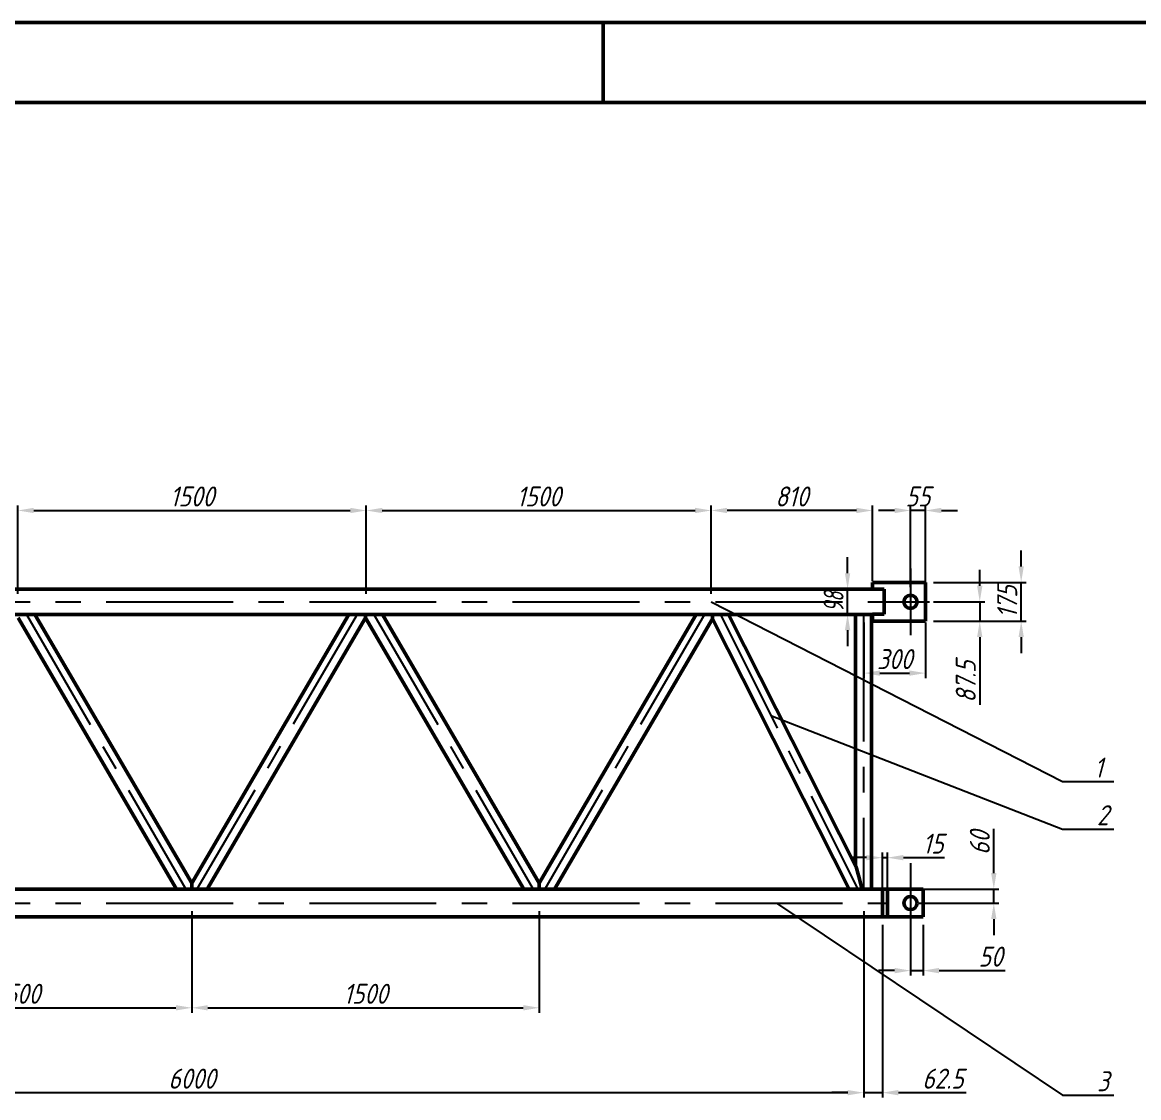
# Model space of a CAD drawing. Header units: millimetres. Extents: x 7933 to 8774, y 1335 to 1929.
# Drawn here: x 8208.6 to 8487.9, y 1659.9 to 1928.7 of the extents above; entities that cross this region are included whole.
import ezdxf
from ezdxf import colors
from ezdxf.entities.mleader import LeaderData, LeaderLine
from ezdxf.math import Vec2, Vec3

# ---------------------------------------------------------------- set-up
doc = ezdxf.new("R2010")
doc.units = ezdxf.units.MM
doc.linetypes.add('CENTER', pattern=[50.800000000000004, 31.75, -6.35, 6.35, -6.35])
for name, color, linetype, lineweight in [('中心线层', 1, 'CENTER', 25), ('总内框线', 7, 'Continuous', 50), ('标注层', 3, 'Continuous', 25), ('粗实线', 7, 'Continuous', 50)]:
    doc.layers.add(name, color=color, linetype=linetype, lineweight=lineweight)
doc.styles.add('5号字', font='gbeitc.shx', dxfattribs={"height": 5, "bigfont": 'gbcbig.shx'})
doc.styles.get("Standard").update_dxf_attribs({"font": 'txt', "bigfont": 'gbcbig.shx'})
doc.styles.add('陈杰（2）', font='gbeitc.shx', dxfattribs={"width": 0.8, "bigfont": 'gbcbig.shx'})
doc.dimstyles.new('ISO-25', dxfattribs={"dimtxt": 2.5, "dimasz": 2.5, "dimexe": 1.25, "dimexo": 0.625, "dimtad": 1, "dimtxsty": 'Standard', "dimcen": 2.5, "dimadec": 0, "dimazin": 0, "dimtfac": 1, "dimtmove": 0, "dimatfit": 3, "dimfxl": 1, "dimarcsym": 0})

# ---------------------------------------------------------------- blocks, each defined once
blk = doc.blocks.new('*D11')
at = {"layer": 'Defpoints', "color": 0, "transparency": 16777216}
for p in [(8083.023069611992, 1708.504958006736), (8419.104365854559, 1708.504958006736), (8419.104365854559, 1661.108495274067)]:
    blk.add_point(p, dxfattribs=at)
at = {"layer": '标注层', "color": 0, "lineweight": -2, "transparency": 16777216}
for p, q in [((8083.023069611992, 1706.504958006736), (8083.023069611992, 1659.858495274067)), ((8419.104365854559, 1706.504958006736), (8419.104365854559, 1659.858495274067)), ((8087.023069611992, 1661.108495274067), (8415.104365854559, 1661.108495274067))]:
    blk.add_line(p, q, dxfattribs=at)
at = {"layer": '标注层', "color": 0, "transparency": 16777216}
for points in [[(8087.023069611992, 1661.775161940734), (8087.023069611992, 1660.441828607401), (8083.023069611992, 1661.108495274067)], [(8415.104365854559, 1661.775161940734), (8415.104365854559, 1660.441828607401), (8419.104365854559, 1661.108495274067)]]:
    blk.add_solid(points, dxfattribs=at)
at = {"layer": '标注层', "color": 0, "transparency": 16777216, "insert": (8251.063717733274, 1664.608495274067), "char_height": 5, "attachment_point": 5, "style": '5号字'}
blk.add_mtext('6000', dxfattribs=at)
blk = doc.blocks.new('*D13')
at = {"layer": 'Defpoints', "color": 0, "transparency": 16777216}
for p in [(8164.131789612037, 1708.504958006736), (8251.03398961199, 1708.504958006736), (8251.03398961199, 1682.327923119447)]:
    blk.add_point(p, dxfattribs=at)
at = {"layer": '标注层', "color": 0, "lineweight": -2, "transparency": 16777216}
for p, q in [((8164.131789612037, 1706.504958006736), (8164.131789612037, 1681.077923119447)), ((8251.03398961199, 1706.504958006736), (8251.03398961199, 1681.077923119447)), ((8168.131789612037, 1682.327923119447), (8247.03398961199, 1682.327923119447))]:
    blk.add_line(p, q, dxfattribs=at)
at = {"layer": '标注层', "color": 0, "transparency": 16777216}
for points in [[(8168.131789612037, 1682.994589786113), (8168.131789612037, 1681.66125645278), (8164.131789612037, 1682.327923119447)], [(8247.03398961199, 1682.994589786113), (8247.03398961199, 1681.66125645278), (8251.03398961199, 1682.327923119447)]]:
    blk.add_solid(points, dxfattribs=at)
at = {"layer": '标注层', "color": 0, "transparency": 16777216, "insert": (8207.582889612013, 1685.827923119447), "char_height": 5, "attachment_point": 5, "style": '5号字'}
blk.add_mtext('1500', dxfattribs=at)
blk = doc.blocks.new('*D14')
at = {"layer": 'Defpoints', "color": 0, "transparency": 16777216}
for p in [(8251.03398961199, 1708.504958006736), (8337.936189611939, 1708.504958006736), (8337.936189611939, 1682.327923119447)]:
    blk.add_point(p, dxfattribs=at)
at = {"layer": '标注层', "color": 0, "lineweight": -2, "transparency": 16777216}
for p, q in [((8251.03398961199, 1706.504958006736), (8251.03398961199, 1681.077923119447)), ((8337.936189611939, 1706.504958006736), (8337.936189611939, 1681.077923119447)), ((8255.03398961199, 1682.327923119447), (8333.936189611939, 1682.327923119447))]:
    blk.add_line(p, q, dxfattribs=at)
at = {"layer": '标注层', "color": 0, "transparency": 16777216}
for points in [[(8255.03398961199, 1682.994589786113), (8255.03398961199, 1681.66125645278), (8251.03398961199, 1682.327923119447)], [(8333.936189611939, 1682.994589786113), (8333.936189611939, 1681.66125645278), (8337.936189611939, 1682.327923119447)]]:
    blk.add_solid(points, dxfattribs=at)
at = {"layer": '标注层', "color": 0, "transparency": 16777216, "insert": (8294.485089611964, 1685.827923119447), "char_height": 5, "attachment_point": 5, "style": '5号字'}
blk.add_mtext('1500', dxfattribs=at)
blk = doc.blocks.new('*D17')
at = {"layer": 'Defpoints', "color": 0, "transparency": 16777216}
for p in [(8294.674625986396, 1806.650039205671), (8207.490207488985, 1783.820153805989), (8294.674625986396, 1783.82015380599)]:
    blk.add_point(p, dxfattribs=at)
at = {"layer": '标注层', "color": 0, "lineweight": -2, "transparency": 16777216}
for p, q in [((8207.490207488985, 1785.820153805989), (8207.490207488985, 1807.900039205671)), ((8211.490207488985, 1806.650039205671), (8290.674625986396, 1806.650039205671)), ((8294.674625986396, 1785.82015380599), (8294.674625986396, 1807.900039205671))]:
    blk.add_line(p, q, dxfattribs=at)
at = {"layer": '标注层', "color": 0, "transparency": 16777216}
for points in [[(8211.490207488985, 1807.316705872337), (8211.490207488985, 1805.983372539004), (8207.490207488985, 1806.650039205671)], [(8290.674625986396, 1807.316705872337), (8290.674625986396, 1805.983372539004), (8294.674625986396, 1806.650039205671)]]:
    blk.add_solid(points, dxfattribs=at)
at = {"layer": '标注层', "color": 0, "transparency": 16777216, "insert": (8251.08241673769, 1810.150039205671), "char_height": 5, "attachment_point": 5, "style": '5号字'}
blk.add_mtext('1500', dxfattribs=at)
blk = doc.blocks.new('*D18')
at = {"layer": 'Defpoints', "color": 0, "transparency": 16777216}
for p in [(8380.914176751534, 1806.650039205671), (8294.674625986396, 1784.562866832043), (8380.914176751534, 1783.82015380599)]:
    blk.add_point(p, dxfattribs=at)
at = {"layer": '标注层', "color": 0, "lineweight": -2, "transparency": 16777216}
for p, q in [((8294.674625986396, 1786.562866832043), (8294.674625986396, 1807.900039205671)), ((8298.674625986396, 1806.650039205671), (8376.914176751534, 1806.650039205671)), ((8380.914176751534, 1785.82015380599), (8380.914176751534, 1807.900039205671))]:
    blk.add_line(p, q, dxfattribs=at)
at = {"layer": '标注层', "color": 0, "transparency": 16777216}
for points in [[(8298.674625986396, 1807.316705872337), (8298.674625986396, 1805.983372539004), (8294.674625986396, 1806.650039205671)], [(8376.914176751534, 1807.316705872337), (8376.914176751534, 1805.983372539004), (8380.914176751534, 1806.650039205671)]]:
    blk.add_solid(points, dxfattribs=at)
at = {"layer": '标注层', "color": 0, "transparency": 16777216, "insert": (8337.794401368965, 1810.150039205671), "char_height": 5, "attachment_point": 5, "style": '5号字'}
blk.add_mtext('1500', dxfattribs=at)
blk = doc.blocks.new('_None')
blk = doc.blocks.new('*D33')
at = {"layer": 'Defpoints', "color": 0, "transparency": 16777216}
for p in [(8419.144595068195, 1780.633722125693), (8434.508221282791, 1780.633981574659), (8434.508221282791, 1765.99024340631)]:
    blk.add_point(p, dxfattribs=at)
at = {"layer": '标注层', "color": 0, "lineweight": -2, "transparency": 16777216}
for p, q in [((8419.144595068195, 1778.633722125693), (8419.144595068195, 1764.74024340631)), ((8434.508221282791, 1778.633981574659), (8434.508221282791, 1764.74024340631)), ((8423.144595068195, 1765.99024340631), (8430.508221282791, 1765.99024340631))]:
    blk.add_line(p, q, dxfattribs=at)
at = {"layer": '标注层', "color": 0, "transparency": 16777216}
for points in [[(8423.144595068195, 1766.656910072977), (8423.144595068195, 1765.323576739644), (8419.144595068195, 1765.99024340631)], [(8430.508221282791, 1766.656910072977), (8430.508221282791, 1765.323576739644), (8434.508221282791, 1765.99024340631)]]:
    blk.add_solid(points, dxfattribs=at)
at = {"layer": '标注层', "color": 0, "transparency": 16777216, "insert": (8426.826408175493, 1769.49024340631), "char_height": 5, "attachment_point": 5, "style": '5号字'}
blk.add_mtext('300', dxfattribs=at)
blk = doc.blocks.new('*D34')
at = {"layer": 'Defpoints', "color": 0, "transparency": 16777216}
for p in [(8434.508221282795, 1788.660866037323), (8458.47406089539, 1788.660866037323), (8434.508221282795, 1778.97944157466)]:
    blk.add_point(p, dxfattribs=at)
at = {"layer": '标注层', "color": 0, "lineweight": -2, "transparency": 16777216}
for p, q in [((8458.47406089539, 1792.660866037323), (8458.47406089539, 1796.660866037323)), ((8436.508221282795, 1788.660866037323), (8459.72406089539, 1788.660866037323)), ((8458.47406089539, 1778.97944157466), (8458.47406089539, 1788.660866037323)), ((8436.508221282795, 1778.97944157466), (8459.72406089539, 1778.97944157466)), ((8458.47406089539, 1774.97944157466), (8458.47406089539, 1770.97944157466))]:
    blk.add_line(p, q, dxfattribs=at)
at = {"layer": '标注层', "color": 0, "transparency": 16777216}
for points in [[(8457.807394228725, 1792.660866037323), (8459.140727562057, 1792.660866037323), (8458.47406089539, 1788.660866037323)], [(8457.807394228725, 1774.97944157466), (8459.140727562057, 1774.97944157466), (8458.47406089539, 1778.97944157466)]]:
    blk.add_solid(points, dxfattribs=at)
at = {"layer": '标注层', "color": 0, "transparency": 16777216, "insert": (8454.974060895389, 1783.820153805988), "char_height": 5, "attachment_point": 5, "rotation": 90, "style": '5号字'}
blk.add_mtext('175', dxfattribs=at)
blk = doc.blocks.new('*D35')
at = {"layer": 'Defpoints', "color": 0, "transparency": 16777216}
for p in [(8434.508221282795, 1783.820153805991), (8434.508221282795, 1778.97944157466), (8448.11614108908, 1778.97944157466)]:
    blk.add_point(p, dxfattribs=at)
at = {"layer": '标注层', "color": 0, "lineweight": -2, "transparency": 16777216}
for p, q in [((8448.11614108908, 1787.820153805991), (8448.11614108908, 1791.820153805991)), ((8436.508221282795, 1783.820153805991), (8449.36614108908, 1783.820153805991)), ((8448.11614108908, 1783.820153805991), (8448.11614108908, 1778.97944157466)), ((8436.508221282795, 1778.97944157466), (8449.36614108908, 1778.97944157466)), ((8448.11614108908, 1774.97944157466), (8448.11614108908, 1758.054479907993))]:
    blk.add_line(p, q, dxfattribs=at)
at = {"layer": '标注层', "color": 0, "transparency": 16777216}
for points in [[(8447.449474422414, 1787.820153805991), (8448.782807755746, 1787.820153805991), (8448.11614108908, 1783.820153805991)], [(8447.449474422414, 1774.97944157466), (8448.782807755746, 1774.97944157466), (8448.11614108908, 1778.97944157466)]]:
    blk.add_solid(points, dxfattribs=at)
at = {"layer": '标注层', "color": 0, "transparency": 16777216, "insert": (8444.616141089078, 1763.846146574657), "char_height": 5, "attachment_point": 5, "rotation": 90, "style": '5号字'}
blk.add_mtext('87.5', dxfattribs=at)
blk = doc.blocks.new('*D32')
at = {"layer": 'Defpoints', "color": 0, "transparency": 16777216}
for p in [(8415.054225750338, 1786.944705149164), (8423.753711282796, 1786.944705149164), (8424.167346282797, 1780.696710559981)]:
    blk.add_point(p, dxfattribs=at)
at = {"layer": '标注层', "color": 0, "lineweight": -2, "transparency": 16777216}
for p, q in [((8415.054225750338, 1790.944705149164), (8415.054225750338, 1794.944705149164)), ((8421.753711282796, 1786.944705149164), (8413.804225750338, 1786.944705149164)), ((8415.054225750338, 1780.696710559981), (8415.054225750338, 1786.944705149164)), ((8422.167346282797, 1780.696710559981), (8413.804225750338, 1780.696710559981)), ((8415.054225750338, 1776.696710559981), (8415.054225750338, 1772.696710559981))]:
    blk.add_line(p, q, dxfattribs=at)
at = {"layer": '标注层', "color": 0, "transparency": 16777216}
for points in [[(8414.387559083672, 1790.944705149164), (8415.720892417005, 1790.944705149164), (8415.054225750338, 1786.944705149164)], [(8414.387559083672, 1776.696710559981), (8415.720892417005, 1776.696710559981), (8415.054225750338, 1780.696710559981)]]:
    blk.add_solid(points, dxfattribs=at)
at = {"layer": '标注层', "color": 0, "transparency": 16777216, "insert": (8411.554250750336, 1783.82070785457), "char_height": 15, "attachment_point": 5, "rotation": 90, "style": '陈杰（2）'}
blk.add_mtext('{\\H0.33333x;98}', dxfattribs=at)
blk = doc.blocks.new('*D36')
at = {"layer": 'Defpoints', "color": 0, "transparency": 16777216}
for p in [(8430.806013467629, 1806.650039205671), (8430.806013467629, 1785.475122658013), (8434.508221282791, 1786.136679215342)]:
    blk.add_point(p, dxfattribs=at)
at = {"layer": '标注层', "color": 0, "lineweight": -2, "transparency": 16777216}
for p, q in [((8426.806013467629, 1806.650039205671), (8422.806013467629, 1806.650039205671)), ((8430.806013467629, 1787.475122658013), (8430.806013467629, 1807.900039205671)), ((8434.508221282791, 1806.650039205671), (8430.806013467629, 1806.650039205671)), ((8434.508221282791, 1788.136679215342), (8434.508221282791, 1807.900039205671)), ((8438.508221282791, 1806.650039205671), (8442.508221282791, 1806.650039205671))]:
    blk.add_line(p, q, dxfattribs=at)
at = {"layer": '标注层', "color": 0, "transparency": 16777216}
for points in [[(8426.806013467629, 1807.316705872337), (8426.806013467629, 1805.983372539004), (8430.806013467629, 1806.650039205671)], [(8438.508221282791, 1807.316705872337), (8438.508221282791, 1805.983372539004), (8434.508221282791, 1806.650039205671)]]:
    blk.add_solid(points, dxfattribs=at)
at = {"layer": '标注层', "color": 0, "transparency": 16777216, "insert": (8432.657117375209, 1810.150039205671), "char_height": 5, "attachment_point": 5, "style": '5号字'}
blk.add_mtext('55', dxfattribs=at)
blk = doc.blocks.new('*D37')
at = {"layer": 'Defpoints', "color": 0, "transparency": 16777216}
for p in [(8430.805988427404, 1705.041939867905), (8433.934087919712, 1705.041939867905), (8430.805988427404, 1691.618563136253)]:
    blk.add_point(p, dxfattribs=at)
at = {"layer": '标注层', "color": 0, "lineweight": -2, "transparency": 16777216}
for p, q in [((8430.805988427404, 1703.041939867905), (8430.805988427404, 1690.368563136253)), ((8433.934087919712, 1703.041939867905), (8433.934087919712, 1690.368563136253)), ((8426.805988427404, 1691.618563136253), (8422.805988427404, 1691.618563136253)), ((8430.805988427404, 1691.618563136253), (8433.934087919712, 1691.618563136253)), ((8437.934087919712, 1691.618563136253), (8454.463682444679, 1691.618563136253))]:
    blk.add_line(p, q, dxfattribs=at)
at = {"layer": '标注层', "color": 0, "transparency": 16777216}
for points in [[(8426.805988427404, 1692.28522980292), (8426.805988427404, 1690.951896469586), (8430.805988427404, 1691.618563136253)], [(8437.934087919712, 1692.28522980292), (8437.934087919712, 1690.951896469586), (8433.934087919712, 1691.618563136253)]]:
    blk.add_solid(points, dxfattribs=at)
at = {"layer": '标注层', "color": 0, "transparency": 16777216, "insert": (8450.807432444679, 1695.118563136253), "char_height": 5, "attachment_point": 5, "style": '5号字'}
blk.add_mtext('50', dxfattribs=at)
blk = doc.blocks.new('*D38')
at = {"layer": 'Defpoints', "color": 0, "transparency": 16777216}
for p in [(8423.75371128279, 1719.855943925344), (8425.030988427403, 1709.75191674591), (8423.75371128279, 1708.51153271799)]:
    blk.add_point(p, dxfattribs=at)
at = {"layer": '标注层', "color": 0, "lineweight": -2, "transparency": 16777216}
for p, q in [((8423.75371128279, 1710.51153271799), (8423.75371128279, 1721.105943925344)), ((8425.030988427403, 1711.75191674591), (8425.030988427403, 1721.105943925344)), ((8419.75371128279, 1719.855943925344), (8415.75371128279, 1719.855943925344)), ((8423.75371128279, 1719.855943925344), (8425.030988427403, 1719.855943925344)), ((8429.030988427403, 1719.855943925344), (8439.305973427403, 1719.855943925344))]:
    blk.add_line(p, q, dxfattribs=at)
at = {"layer": '标注层', "color": 0, "transparency": 16777216}
for points in [[(8419.75371128279, 1720.522610592011), (8419.75371128279, 1719.189277258677), (8423.75371128279, 1719.855943925344)], [(8429.030988427403, 1720.522610592011), (8429.030988427403, 1719.189277258677), (8425.030988427403, 1719.855943925344)]]:
    blk.add_solid(points, dxfattribs=at)
at = {"layer": '标注层', "color": 0, "transparency": 16777216, "insert": (8436.430973427403, 1723.355943925344), "char_height": 5, "attachment_point": 5, "style": '5号字'}
blk.add_mtext('15', dxfattribs=at)
blk = doc.blocks.new('*D39')
at = {"layer": 'Defpoints', "color": 0, "transparency": 16777216}
for p in [(8430.805988427408, 1711.981125552896), (8451.627317213883, 1711.981125552896), (8430.805988427408, 1708.511532710401)]:
    blk.add_point(p, dxfattribs=at)
at = {"layer": '标注层', "color": 0, "lineweight": -2, "transparency": 16777216}
for p, q in [((8451.627317213883, 1715.981125552896), (8451.627317213883, 1727.085292219563)), ((8432.805988427408, 1711.981125552896), (8452.877317213883, 1711.981125552896)), ((8451.627317213883, 1708.511532710401), (8451.627317213883, 1711.981125552896)), ((8432.805988427408, 1708.511532710401), (8452.877317213883, 1708.511532710401)), ((8451.627317213883, 1704.511532710401), (8451.627317213883, 1700.511532710401))]:
    blk.add_line(p, q, dxfattribs=at)
at = {"layer": '标注层', "color": 0, "transparency": 16777216}
for points in [[(8450.960650547217, 1715.981125552896), (8452.293983880549, 1715.981125552896), (8451.627317213883, 1711.981125552896)], [(8450.960650547217, 1704.511532710401), (8452.293983880549, 1704.511532710401), (8451.627317213883, 1708.511532710401)]]:
    blk.add_solid(points, dxfattribs=at)
at = {"layer": '标注层', "color": 0, "transparency": 16777216, "insert": (8448.12731721388, 1723.533208886226), "char_height": 5, "attachment_point": 5, "rotation": 90, "style": '5号字'}
blk.add_mtext('60', dxfattribs=at)
blk = doc.blocks.new('*D45')
at = {"layer": 'Defpoints', "color": 0, "transparency": 16777216}
for p in [(8380.914176751534, 1806.650039205671), (8380.914176751534, 1787.006585494374), (8421.271901282791, 1787.006585494374)]:
    blk.add_point(p, dxfattribs=at)
at = {"layer": '标注层', "color": 0, "lineweight": -2, "transparency": 16777216}
for p, q in [((8380.914176751534, 1789.006585494374), (8380.914176751534, 1807.900039205671)), ((8417.271901282791, 1806.650039205671), (8384.914176751534, 1806.650039205671)), ((8421.271901282791, 1789.006585494374), (8421.271901282791, 1807.900039205671))]:
    blk.add_line(p, q, dxfattribs=at)
at = {"layer": '标注层', "color": 0, "transparency": 16777216}
for points in [[(8384.914176751534, 1807.316705872337), (8384.914176751534, 1805.983372539004), (8380.914176751534, 1806.650039205671)], [(8417.271901282791, 1807.316705872337), (8417.271901282791, 1805.983372539004), (8421.271901282791, 1806.650039205671)]]:
    blk.add_solid(points, dxfattribs=at)
at = {"layer": '标注层', "color": 0, "transparency": 16777216, "insert": (8401.093039017163, 1810.150039205671), "char_height": 5, "attachment_point": 5, "style": '5号字'}
blk.add_mtext('810', dxfattribs=at)
blk = doc.blocks.new('*D46')
at = {"layer": 'Defpoints', "color": 0, "transparency": 16777216}
for p in [(8419.104365854559, 1705.042057422887), (8423.75371128279, 1705.041939867905), (8419.103255029566, 1661.108495302153)]:
    blk.add_point(p, dxfattribs=at)
at = {"layer": '标注层', "color": 0, "lineweight": -2, "transparency": 16777216}
for p, q in [((8419.104315286157, 1703.042057423526), (8419.103223424316, 1659.858495302553)), ((8423.753660714388, 1703.041939868544), (8423.752568852547, 1659.858377747571)), ((8415.103255030845, 1661.108596438955), (8411.103255032123, 1661.108697575757)), ((8419.103255029566, 1661.108495302153), (8423.752600457798, 1661.108377747172)), ((8427.752600456519, 1661.10827661037), (8444.677562117777, 1661.107848676246))]:
    blk.add_line(p, q, dxfattribs=at)
at = {"layer": '标注层', "color": 0, "transparency": 16777216}
for points in [[(8415.103271886977, 1661.775263105409), (8415.10323817471, 1660.441929772502), (8419.103255029566, 1661.108495302153)], [(8427.752617312652, 1661.774943276823), (8427.752583600384, 1660.441609943916), (8423.752600457798, 1661.108377747172)]]:
    blk.add_solid(points, dxfattribs=at)
at = {"layer": '标注层', "color": 0, "transparency": 16777216, "insert": (8438.885983947663, 1664.607995112788), "char_height": 5, "attachment_point": 5, "rotation": 359.9985513220246, "style": '5号字'}
blk.add_mtext('62.5', dxfattribs=at)

msp = doc.modelspace()

# ---------------------------------------------------------------- linework, layer by layer
at = {"layer": '中心线层', "color": 0}
for p, q in [((8430.805988427404, 1792.167630782454), (8430.805988427404, 1775.473501517747)), ((8077.229589611964, 1783.820153805988), (8424.838389611936, 1783.82015380599)), ((8421.421242979377, 1783.820566150101), (8435.519057661528, 1783.820566150101)), ((8209.687729071293, 1780.633722125693), (8249.522346273383, 1711.981125568075)), ((8292.380143498149, 1780.633722125693), (8252.28943868917, 1711.981125568075)), ((8296.589806647999, 1780.633722125693), (8336.424423850085, 1711.981125568075)), ((8379.223907679645, 1780.633722125693), (8339.304170375943, 1711.981125568075)), ((8383.271727861813, 1780.633722125693), (8417.579309621358, 1711.981125568078)), ((8419.044998013453, 1780.633722125693), (8419.044998013453, 1711.981125568075)), ((8430.805988427404, 1718.511533222612), (8430.805988427404, 1701.887485919913)), ((8077.229589611973, 1708.504958006736), (8424.838389612005, 1708.504958006736))]:
    msp.add_line(p, q, dxfattribs=at)
at = {"layer": '总内框线', "color": 0}
for p, q in [((8774.40295027406, 1928.682090822098), (7933.40295027406, 1928.682090822098)), ((8353.90295027406, 1928.682090822098), (8353.90295027406, 1908.682090822098)), ((8754.40295027406, 1908.682090822098), (7968.40295027406, 1908.682090822098)), ((8421.271901282791, 1787.006585494374), (8079.757467351992, 1787.006585479256)), ((8207.582889612017, 1779.800096081991), (8247.198912004284, 1711.981125568075)), ((8211.792568530449, 1780.633722125693), (8290.27541069353, 1780.633722125693)), ((8251.033989611993, 1713.456104416342), (8211.79262477088, 1780.633722125693)), ((8290.275319807579, 1780.633722125693), (8251.033989611993, 1713.456104416342)), ((8254.869067219692, 1711.981125568075), (8294.485089611962, 1779.800096081991)), ((8294.485089611962, 1780.633722125696), (8294.485089611962, 1779.800096081991)), ((8294.485089611962, 1779.800096081991), (8334.10111200424, 1711.981125568075)), ((8298.694768530395, 1780.633722125693), (8377.177610693487, 1780.633722125693)), ((8337.936189611939, 1713.456104416342), (8298.694824770953, 1780.633722125693)), ((8377.177519807401, 1780.633722125696), (8337.936189611939, 1713.456104416342)), ((8341.771267219765, 1711.981125568075), (8381.25999146743, 1779.582186410969)), ((8381.259549459957, 1779.583070425865), (8415.483744018778, 1711.981125568075)), ((8385.273198076064, 1780.633722125693), (8417.017288853602, 1780.633722125693)), ((8417.07342379933, 1717.819601926107), (8385.2732825951, 1780.633722125693)), ((8417.017288853729, 1780.633722125691), (8417.017288853602, 1717.930545795128)), ((8421.072707173304, 1711.981125568075), (8421.072707173304, 1780.633722125691)), ((8078.314267941118, 1711.981125552895), (8423.75371128279, 1711.981125552895)), ((8251.033989611993, 1713.456104416342), (8251.033989611993, 1711.981125568075)), ((8337.936189611939, 1713.456104416342), (8337.936189611939, 1711.981125568075)), ((8078.314267941118, 1705.042057422887), (8423.75371128279, 1705.042057422887))]:
    msp.add_line(p, q, dxfattribs=at)
for centre, major_axis, ratio, start_param, end_param in [((8381.387289612043, 1783.820198006737), (0.1272440402415922, 4.237543426272947), 0.007668040704156583, 2.422061426475718, 3.127512533943845), ((8419.044909611983, 1709.436008670983), (-2.013624392721623, 8.435591261228575), 0.02829165658675406, 5.012106142554961, 6.165214603551908)]:
    msp.add_ellipse(centre, major_axis=major_axis, ratio=ratio, start_param=start_param, end_param=end_param, dxfattribs=at)
at = {"layer": '粗实线', "color": 0}
for p, q in [((8421.27190128279, 1786.944705149163), (8421.271901282791, 1788.660866037322)), ((8421.271901282791, 1788.660866037322), (8434.508221282791, 1788.660866037322)), ((8434.508221282791, 1788.660866037322), (8434.508221282791, 1778.979441574659)), ((8424.167346282793, 1786.944705149163), (8421.271901282791, 1786.944705149163)), ((8424.167346282793, 1780.696710559979), (8424.167346282793, 1786.944705149163)), ((8203.373242230884, 1780.633722125693), (8211.792624771007, 1780.633722125693)), ((8290.275533116781, 1780.633722125693), (8298.6949156569, 1780.633722125693)), ((8377.17764223078, 1780.633722125693), (8385.5970247709, 1780.633722125693)), ((8417.017288853602, 1780.633722125693), (8421.271901282791, 1780.633722125693)), ((8421.27190128279, 1780.696710559979), (8421.271901282791, 1778.979441574659)), ((8424.167346282793, 1780.69671055998), (8421.271901282791, 1780.69671055998)), ((8421.271901282791, 1778.979441574659), (8434.508221282791, 1778.979441574659)), ((8423.75371128279, 1705.041939867905), (8423.75371128279, 1711.981125568076)), ((8423.75371128279, 1711.981125552895), (8433.934087919712, 1711.981125552895)), ((8425.030988427403, 1711.981125552895), (8425.030988427403, 1705.041939867905)), ((8433.934087919712, 1705.041939867905), (8433.934087919712, 1711.981125552895)), ((8423.75371128279, 1705.041939867905), (8433.934087919712, 1705.041939867905))]:
    msp.add_line(p, q, dxfattribs=at)
for centre, radius in [((8430.806013467629, 1783.820582658013), 1.65454), ((8430.805988427404, 1708.5115327104), 1.650000000001455)]:
    msp.add_circle(centre, radius, dxfattribs=at)

# ---------------------------------------------------------------- dimensions: what is measured, and where the dimension line sits
at = {"layer": '标注层', "color": 0}
for base, p1, p2, text, picture, middle in [((8294.674625986396, 1806.650039205671), (8207.490207488985, 1783.820153805989), (8294.674625986396, 1783.82015380599), '1500', '*D17', (8251.08241673769, 1810.150039205671)), ((8380.914176751534, 1806.650039205671), (8294.674625986396, 1784.562866832043), (8380.914176751534, 1783.82015380599), '1500', '*D18', (8337.794401368965, 1810.150039205671)), ((8380.914176751534, 1806.650039205671), (8421.271901282791, 1787.006585494374), (8380.914176751534, 1787.006585494374), '810', '*D45', (8401.093039017163, 1810.150039205671)), ((8251.03398961199, 1682.327923119447), (8164.131789612037, 1708.504958006736), (8251.03398961199, 1708.504958006736), '1500', '*D13', (8207.582889612013, 1685.827923119447)), ((8337.936189611939, 1682.327923119447), (8251.03398961199, 1708.504958006736), (8337.936189611939, 1708.504958006736), '1500', '*D14', (8294.485089611964, 1685.827923119447))]:
    dim = msp.add_linear_dim(base=base, p1=p1, p2=p2, text=text, dimstyle='ISO-25', override={"dimtxt": 15, "dimasz": 4, "dimexo": 2, "dimgap": 1, "dimdsep": 46, "dimtxsty": '5号字'}, dxfattribs=at)
    dim.commit()
    dim.dimension.update_dxf_attribs({"geometry": picture, "text_midpoint": middle})
for base, p1, p2, text, picture, middle in [((8430.806013467629, 1806.650039205671), (8434.508221282791, 1786.136679215342), (8430.806013467629, 1785.475122658013), '55', '*D36', (8432.657117375209, 1806.650039205671)), ((8423.75371128279, 1719.855943925344), (8425.030988427403, 1709.75191674591), (8423.75371128279, 1708.51153271799), '15', '*D38', (8436.430973427403, 1719.855943925344)), ((8419.104365854559, 1661.108495274067), (8083.023069611992, 1708.504958006736), (8419.104365854559, 1708.504958006736), '6000', '*D11', (8251.063717733274, 1661.108495274067)), ((8430.805988427404, 1691.618563136253), (8433.934087919712, 1705.041939867905), (8430.805988427404, 1705.041939867905), '50', '*D37', (8450.807432444679, 1691.618563136253))]:
    dim = msp.add_linear_dim(base=base, p1=p1, p2=p2, text=text, dimstyle='ISO-25', override={"dimtxt": 15, "dimasz": 4, "dimexo": 2, "dimgap": 1, "dimdsep": 46, "dimtxsty": '5号字'}, dxfattribs=at)
    dim.commit()
    dim.dimension.update_dxf_attribs({"geometry": picture, "text_midpoint": middle, "dimtype": 160})
for base, p1, p2, angle, text, picture, middle in [((8458.47406089539, 1788.660866037323), (8434.508221282791, 1778.979441574659), (8434.508221282791, 1788.660866037322), 270, '175', '*D34', (8454.974060895389, 1783.820153805988)), ((8451.627317213883, 1711.981125552896), (8430.805988427404, 1708.5115327104), (8430.805988427404, 1711.981125552895), 90, '60', '*D39', (8448.12731721388, 1723.533208886226))]:
    dim = msp.add_linear_dim(base=base, p1=p1, p2=p2, angle=angle, text=text, dimstyle='ISO-25', override={"dimtxt": 15, "dimasz": 4, "dimexo": 2, "dimgap": 1, "dimdsep": 46, "dimtxsty": '5号字'}, dxfattribs=at)
    dim.commit()
    dim.dimension.update_dxf_attribs({"geometry": picture, "text_midpoint": middle})
for base, p1, p2, angle, text, override, picture, middle, dimtype in [((8415.054225750338, 1786.944705149164), (8424.167346282793, 1780.69671055998), (8423.753711282792, 1786.944705149163), 270, '{\\H0.33333x;98}', {"dimtxt": 15, "dimasz": 4, "dimexo": 2, "dimgap": 1, "dimdsep": 46, "dimtxsty": '陈杰（2）'}, '*D32', (8415.054225750337, 1783.82070785457), 160), ((8448.11614108908, 1778.97944157466), (8434.508221282791, 1783.82015380599), (8434.508221282791, 1778.979441574659), 270, '87.5', {"dimtxt": 15, "dimasz": 4, "dimexo": 2, "dimgap": 1, "dimdsep": 46, "dimtxsty": '5号字'}, '*D35', (8448.116141089078, 1763.846146574657), 160), ((8434.508221282791, 1765.99024340631), (8419.144595068195, 1780.633722125693), (8434.508221282791, 1780.633981574659), 180, '300', {"dimtxt": 15, "dimasz": 4, "dimexo": 2, "dimgap": 1, "dimdsep": 46, "dimtxsty": '5号字'}, '*D33', (8426.826408175493, 1765.99024340631), 160), ((8419.103255029566, 1661.108495302153), (8423.75371128279, 1705.041939867905), (8419.104365854559, 1705.042057422887), 179.99855132202455, '62.5', {"dimtxt": 15, "dimasz": 4, "dimexo": 2, "dimgap": 1, "dimdsep": 46, "dimtxsty": '5号字'}, '*D46', (8438.88589545296, 1661.107995113907), 161)]:
    dim = msp.add_linear_dim(base=base, p1=p1, p2=p2, angle=angle, text=text, dimstyle='ISO-25', override=override, dxfattribs=at)
    dim.commit()
    dim.dimension.update_dxf_attribs({"geometry": picture, "text_midpoint": middle, "dimtype": dimtype})

# ---------------------------------------------------------------- leaders
ml = msp.add_multileader_mtext('Standard', dxfattribs=at)
ml.set_content('1', style='5号字')
ml.set_leader_properties()
ml.set_arrow_properties(name='NONE')
ml.build(insert=Vec2(0, 0))
ml.multileader.update_dxf_attribs({"text_left_attachment_type": 6, "text_right_attachment_type": 6, "dogleg_length": 0.36, "arrow_head_size": 7.9770075})
ctx = ml.context
ctx.base_point, ctx.char_height, ctx.arrow_head_size, ctx.landing_gap_size, ctx.plane_origin = Vec3(8477.833528114848, 1738.873742322772), 5, 7.9770075, 0, Vec3(9066.330183733231, 1664.434915599249)
ctx.left_attachment, ctx.right_attachment, ctx.text_align_type = 6, 6, 2
notes = []
notes.append((ctx, [(1, (1, 1, 0), (8468.82002569447, 1738.873742322772), (1, 0), 9.013502420378572, [(0, [(8380.914176751534, 1783.82015380599)], 0, [])])]))
ctx.mtext.insert, ctx.mtext.alignment, ctx.mtext.flow_direction = Vec3(8478.875194781514, 1744.873742322772), 3, 5
ml = msp.add_multileader_mtext('Standard', dxfattribs=at)
ml.set_content('2', style='5号字')
ml.set_leader_properties()
ml.set_arrow_properties(name='NONE')
ml.build(insert=Vec2(0, 0))
ml.multileader.update_dxf_attribs({"text_left_attachment_type": 6, "text_right_attachment_type": 6, "dogleg_length": 0.36, "arrow_head_size": 7.9770075})
ctx = ml.context
ctx.base_point, ctx.char_height, ctx.arrow_head_size, ctx.landing_gap_size, ctx.plane_origin = Vec3(8477.833528114848, 1726.964109726323), 5, 7.9770075, 0, Vec3(9084.078172552572, 1635.091606582111)
ctx.left_attachment, ctx.right_attachment, ctx.text_align_type = 6, 6, 2
notes.append((ctx, [(1, (1, 1, 0), (8468.82002569447, 1726.964109726323), (1, 0), 9.013502420378572, [(0, [(8395.882962663376, 1755.397492391014)], 0, [])])]))
ctx.mtext.insert, ctx.mtext.alignment, ctx.mtext.flow_direction = Vec3(8480.333528114848, 1732.964109726323), 3, 5
ml = msp.add_multileader_mtext('Standard', dxfattribs=at)
ml.set_content('3', style='5号字')
ml.set_leader_properties()
ml.set_arrow_properties(name='NONE')
ml.build(insert=Vec2(0, 0))
ml.multileader.update_dxf_attribs({"text_left_attachment_type": 6, "text_right_attachment_type": 6, "dogleg_length": 0.36, "arrow_head_size": 7.9770075})
ctx = ml.context
ctx.base_point, ctx.char_height, ctx.arrow_head_size, ctx.landing_gap_size, ctx.plane_origin = Vec3(8477.833528114848, 1660.455387360285), 5, 7.9770075, 0, Vec3(9109.623096857818, 1589.393866183214)
ctx.left_attachment, ctx.right_attachment, ctx.text_align_type = 6, 6, 2
notes.append((ctx, [(1, (1, 1, 0), (8468.82002569447, 1660.455387360285), (1, 0), 9.013502420378572, [(0, [(8397.272473747522, 1708.504958006736)], 0, [])])]))
ctx.mtext.insert, ctx.mtext.alignment, ctx.mtext.flow_direction = Vec3(8480.437694781514, 1666.455387360285), 3, 5
for ctx, leaders in notes:
    for number, flags, end, landing, length, lines in leaders:
        leader = LeaderData()
        leader.index, (leader.has_last_leader_line, leader.has_dogleg_vector, leader.attachment_direction) = number, flags
        leader.last_leader_point, leader.dogleg_vector, leader.dogleg_length = Vec3(end), Vec3(landing), length
        for number, points, colour, breaks in lines:
            line = LeaderLine()
            line.index, line.vertices, line.color, line.breaks = number, Vec3.list(points), colors.encode_raw_color(colour), breaks
            leader.lines.append(line)
        ctx.leaders.append(leader)

doc.saveas('drawing.dxf')
